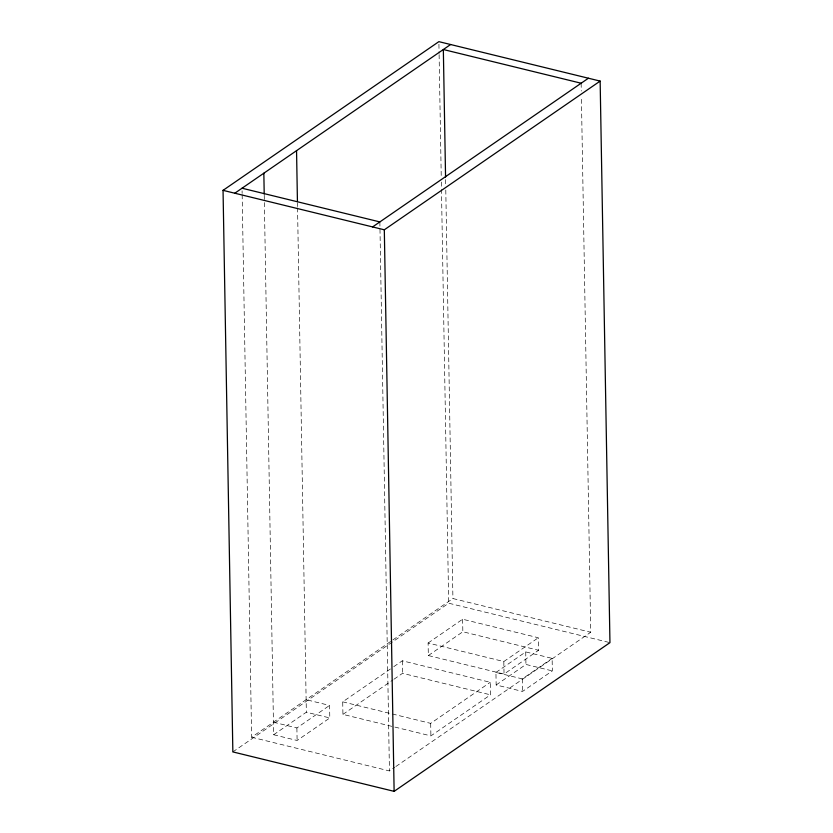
<?xml version="1.0" encoding="UTF-8"?>
<svg xmlns="http://www.w3.org/2000/svg" width="833" height="833" viewBox="0 0 833 833"><rect width="100%" height="100%" fill="white"/><g stroke="black" fill="none" stroke-linecap="round" stroke-linejoin="round"><path stroke-width="0.62" stroke-dasharray="4.17 3.12" d="M242.164 194.724L251.628 737.236L391.854 640.629M392.926 639.89L452.923 598.542L590.732 632.247L581.382 96.243M232.855 751.907L448.685 603.207L609.954 642.649M264.238 195.318L273.651 734.748L306.346 712.215L329.806 717.952L329.587 705.426L306.127 699.689M273.432 722.211L296.892 727.948L329.587 705.426M393.801 666.66L402.308 660.788L490.273 682.3L490.491 694.837L430.9 735.893L342.936 714.381L342.717 701.844L392.728 667.389M428.11 643.014L462.627 619.231L538.337 637.755L538.555 650.281L504.038 674.074L428.329 655.55L428.11 643.014L503.819 661.537L538.337 637.755M273.651 734.748L297.11 740.485L329.806 717.952M342.936 714.381L392.947 679.926M394.019 679.197L402.526 673.324L490.491 694.837M428.329 655.55L462.846 631.768L538.555 650.281M495.937 672.439L525.727 651.916L552.123 658.372L552.341 670.898L522.541 691.432L496.156 684.976L495.937 672.439L522.322 678.895L552.123 658.372M342.717 701.844L430.682 723.367L490.273 682.3M496.156 684.976L525.946 664.453L552.341 670.898M251.628 737.236L389.438 770.942L394.79 767.255M395.862 766.516L590.732 632.247M581.153 83.227L581.288 91.036M525.727 651.916L525.946 664.453M522.322 678.895L522.541 691.432M503.819 661.537L504.038 674.074M462.627 619.231L462.846 631.768M445.613 179.626L445.707 184.832M445.79 190.028L452.923 598.542M438.929 44.253L439.085 53.354M439.106 54.645L441.24 176.835M441.334 182.042L448.685 603.207M430.682 723.367L430.9 735.893M402.308 660.788L402.526 673.324M379.858 221.922L389.438 770.942M297.454 202.7L297.527 206.605M297.548 207.906L306.346 712.215M296.892 727.948L297.11 740.485M242.091 190.819L242.132 193.423"/><path stroke-width="1.25" d="M223.046 190.351L438.876 41.65L600.145 81.093L609.954 642.649L394.124 791.35L232.855 751.907L223.046 190.351L384.315 229.793L600.145 81.093M234.781 193.225L450.611 44.513M372.59 226.93L588.421 78.219M581.153 83.227L443.343 49.522L445.561 177.023M242.049 188.216L379.858 221.922M384.315 229.793L394.124 791.35M296.548 150.669L297.433 201.399M263.842 173.191L264.207 194.016"/></g></svg>
